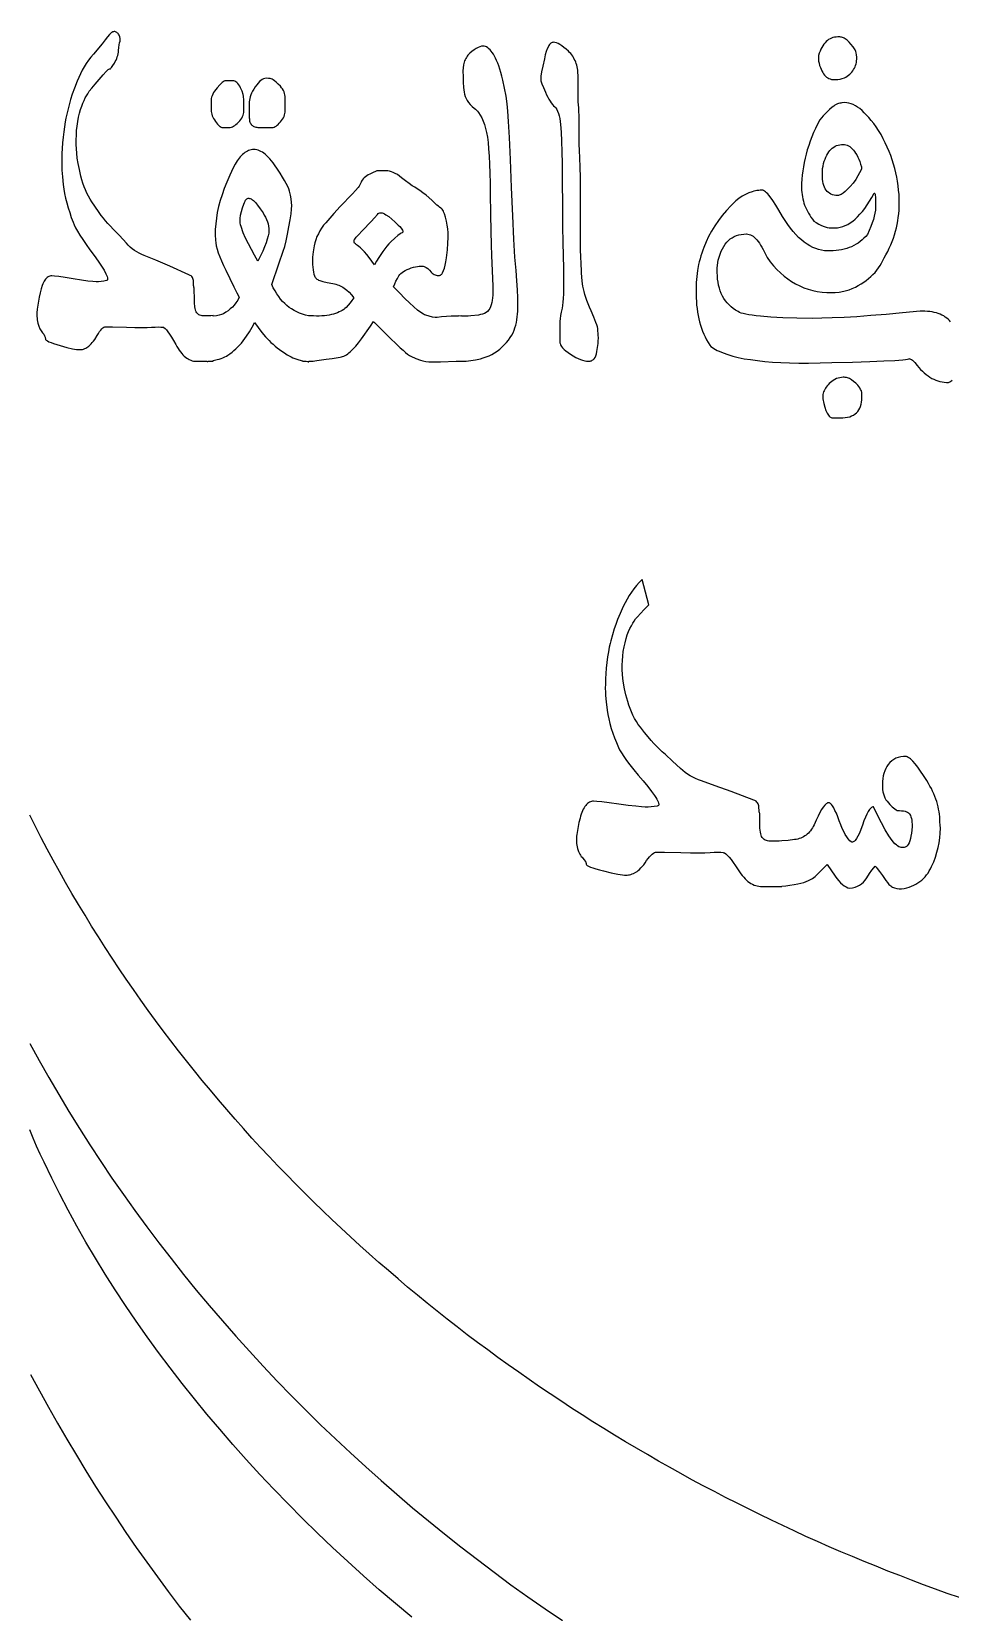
# Model space of a CAD drawing. Extents: x -350 to 350, y -610 to 610.
# Drawn here: x -207.4 to -121.8, y -112.2 to 35 of the extents above; entities that cross this region are included whole.
import ezdxf

# ---------------------------------------------------------------- set-up
doc = ezdxf.new("R2010")
doc.units = 0
doc.layers.add('LAYER_10', color=176, linetype='CONTINUOUS')
doc.layers.add('LAYER_2', color=18, linetype='CONTINUOUS')

msp = doc.modelspace()

# ---------------------------------------------------------------- linework, layer by layer
at = {"layer": 'LAYER_10'}
for points in [[(-120.93, -110.81), (-122.05, -110.42), (-123.16, -110.02), (-124.27, -109.61), (-125.38, -109.2), (-126.49, -108.77), (-127.59, -108.34), (-128.69, -107.9), (-129.79, -107.46), (-130.88, -107), (-131.97, -106.54), (-133.06, -106.07), (-134.14, -105.59), (-135.23, -105.11), (-136.31, -104.61), (-137.38, -104.11), (-138.45, -103.6), (-139.52, -103.08), (-140.59, -102.56), (-141.65, -102.03), (-142.71, -101.49), (-143.76, -100.94), (-144.81, -100.39), (-145.86, -99.83), (-146.9, -99.26), (-147.94, -98.68), (-148.97, -98.1), (-150, -97.5), (-151.03, -96.9), (-152.05, -96.3), (-153.07, -95.68), (-154.08, -95.06), (-155.08, -94.43), (-156.09, -93.8), (-157.09, -93.16), (-158.08, -92.5), (-159.07, -91.85), (-160.05, -91.18), (-161.03, -90.51), (-162, -89.83), (-162.97, -89.15), (-163.93, -88.45), (-164.89, -87.75), (-165.84, -87.04), (-166.79, -86.33), (-167.73, -85.61), (-168.66, -84.88), (-169.59, -84.14), (-170.52, -83.4), (-171.43, -82.65), (-172.35, -81.9), (-173.25, -81.13), (-174.15, -80.36), (-175.04, -79.59), (-175.93, -78.8), (-176.81, -78.01), (-177.69, -77.22), (-178.55, -76.41), (-179.41, -75.6), (-180.27, -74.79), (-181.12, -73.96), (-181.96, -73.13), (-182.79, -72.29), (-183.62, -71.45), (-184.44, -70.6), (-185.25, -69.74), (-186.06, -68.88), (-186.86, -68.01), (-187.65, -67.13), (-188.43, -66.25), (-189.21, -65.36), (-189.97, -64.46), (-190.74, -63.56), (-191.49, -62.65), (-192.23, -61.74), (-192.97, -60.82), (-193.7, -59.89), (-194.42, -58.96), (-195.14, -58.02), (-195.84, -57.07), (-196.54, -56.12), (-197.23, -55.16), (-197.91, -54.19), (-198.58, -53.22), (-199.24, -52.25), (-199.9, -51.26), (-200.54, -50.27), (-201.18, -49.28), (-201.81, -48.28), (-202.42, -47.27), (-203.03, -46.25), (-203.64, -45.23), (-204.23, -44.21), (-204.81, -43.18), (-205.38, -42.14), (-205.95, -41.1), (-206.5, -40.05), (-207.05, -38.99), (-207.58, -37.93)], [(-207.56, -59.2), (-206.68, -60.8), (-205.79, -62.39), (-204.86, -63.97), (-203.92, -65.54), (-202.95, -67.11), (-201.96, -68.66), (-200.95, -70.2), (-199.91, -71.74), (-198.85, -73.26), (-197.77, -74.77), (-196.67, -76.27), (-195.55, -77.76), (-194.4, -79.24), (-193.23, -80.71), (-192.05, -82.17), (-190.84, -83.61), (-189.61, -85.05), (-188.36, -86.46), (-187.1, -87.87), (-185.81, -89.27), (-184.5, -90.65), (-183.18, -92.01), (-181.83, -93.37), (-180.47, -94.71), (-179.08, -96.03), (-177.68, -97.34), (-176.26, -98.64), (-174.83, -99.92), (-173.37, -101.19), (-171.9, -102.44), (-170.42, -103.67), (-168.91, -104.89), (-167.39, -106.1), (-165.85, -107.28), (-164.3, -108.45), (-162.73, -109.61), (-161.14, -110.74), (-159.54, -111.86), (-157.92, -112.96)], [(-171.96, -112.65), (-173.49, -111.37), (-174.99, -110.08), (-176.47, -108.78), (-177.92, -107.46), (-179.35, -106.14), (-180.76, -104.8), (-182.14, -103.45), (-183.49, -102.09), (-184.82, -100.72), (-186.12, -99.34), (-187.4, -97.95), (-188.65, -96.55), (-189.87, -95.14), (-191.06, -93.73), (-192.23, -92.3), (-193.37, -90.87), (-194.48, -89.43), (-195.57, -87.99), (-196.62, -86.54), (-197.65, -85.08), (-198.64, -83.62), (-199.61, -82.15), (-200.55, -80.68), (-201.45, -79.2), (-202.33, -77.72), (-203.17, -76.23), (-203.99, -74.74), (-204.77, -73.25), (-205.52, -71.75), (-206.24, -70.26), (-206.59, -69.51), (-206.93, -68.76), (-207.26, -68.01), (-207.58, -67.26)], [(-207.49, -90.04), (-206.67, -91.57), (-205.83, -93.08), (-204.98, -94.58), (-204.11, -96.07), (-203.23, -97.55), (-202.34, -99.01), (-201.43, -100.46), (-200.5, -101.9), (-199.56, -103.33), (-198.61, -104.74), (-197.64, -106.14), (-196.66, -107.52), (-195.67, -108.89), (-194.66, -110.25), (-193.64, -111.6), (-192.6, -112.93)]]:
    msp.add_lwpolyline(points, dxfattribs=at)
at = {"layer": 'LAYER_2'}
for points in [[(-162.25, 12.78), (-162.35, 14.01), (-162.44, 15.71), (-162.55, 17.88), (-162.66, 20.51), (-162.77, 23.11), (-162.86, 25.16), (-162.94, 26.66), (-163, 27.61), (-163.03, 27.96), (-163.07, 28.31), (-163.18, 29.02), (-163.31, 29.75), (-163.48, 30.51), (-163.57, 30.88), (-163.67, 31.22), (-163.76, 31.54), (-163.86, 31.83), (-163.96, 32.1), (-164.06, 32.34), (-164.16, 32.56), (-164.26, 32.75), (-164.36, 32.92), (-164.47, 33.08), (-164.57, 33.21), (-164.67, 33.34), (-164.78, 33.44), (-164.88, 33.53), (-164.99, 33.6), (-165.09, 33.65), (-165.21, 33.68), (-165.33, 33.69), (-165.47, 33.67), (-165.62, 33.62), (-165.79, 33.55), (-165.96, 33.46), (-166.16, 33.33), (-166.36, 33.19), (-166.56, 33.02), (-166.65, 32.93), (-166.73, 32.83), (-166.8, 32.73), (-166.87, 32.63), (-166.93, 32.52), (-166.99, 32.41), (-167.04, 32.3), (-167.08, 32.18), (-167.15, 31.93), (-167.19, 31.66), (-167.2, 31.38), (-167.19, 30.82), (-167.17, 30.31), (-167.14, 29.83), (-167.09, 29.4), (-167.05, 29.19), (-166.99, 29), (-166.91, 28.8), (-166.8, 28.61), (-166.67, 28.43), (-166.52, 28.25), (-166.34, 28.07), (-166.14, 27.9), (-166.04, 27.81), (-165.94, 27.71), (-165.85, 27.61), (-165.76, 27.5), (-165.59, 27.26), (-165.43, 27), (-165.3, 26.7), (-165.18, 26.38), (-165.08, 26.02), (-164.99, 25.64), (-164.92, 25.21), (-164.86, 24.69), (-164.8, 24.1), (-164.75, 23.43), (-164.72, 22.68), (-164.69, 21.84), (-164.66, 20.93), (-164.65, 19.95), (-164.64, 18.04), (-164.61, 16.45), (-164.58, 15.16), (-164.54, 14.19), (-164.41, 11.32), (-164.41, 11.02), (-164.41, 10.74), (-164.42, 10.48), (-164.44, 10.23), (-164.47, 10), (-164.51, 9.79), (-164.56, 9.59), (-164.62, 9.41), (-164.7, 9.25), (-164.79, 9.11), (-164.91, 8.98), (-165.04, 8.88), (-165.19, 8.79), (-165.36, 8.72), (-165.55, 8.67), (-165.76, 8.63), (-166.47, 8.55), (-166.71, 8.54), (-166.88, 8.54), (-167.29, 8.54), (-167.29, 8.55), (-167.39, 8.54), (-167.62, 8.55), (-167.62, 8.54), (-167.96, 8.54), (-168.29, 8.52), (-168.73, 8.49), (-169.19, 8.46), (-169.59, 8.42), (-169.69, 8.41), (-169.8, 8.41), (-170.05, 8.45), (-170.34, 8.52), (-170.67, 8.62), (-170.77, 8.66), (-170.87, 8.72), (-171.13, 8.88), (-171.43, 9.1), (-171.78, 9.4), (-172.17, 9.76), (-172.62, 10.19), (-173.12, 10.69), (-173.67, 11.25), (-173.56, 11.53), (-173.44, 11.79), (-173.31, 12.04), (-173.17, 12.28), (-173.09, 12.4), (-172.99, 12.5), (-172.87, 12.6), (-172.73, 12.7), (-172.58, 12.79), (-172.41, 12.87), (-172.22, 12.95), (-172.01, 13.02), (-171.8, 13.08), (-171.61, 13.13), (-171.43, 13.17), (-171.27, 13.19), (-171.13, 13.2), (-171, 13.2), (-170.89, 13.19), (-170.8, 13.16), (-170.64, 13.07), (-170.47, 12.96), (-170.31, 12.82), (-170.15, 12.64), (-170.06, 12.55), (-169.98, 12.48), (-169.89, 12.42), (-169.79, 12.37), (-169.7, 12.34), (-169.6, 12.32), (-169.49, 12.32), (-169.38, 12.32), (-169.33, 12.34), (-169.28, 12.36), (-169.23, 12.4), (-169.18, 12.45), (-169.13, 12.51), (-169.09, 12.58), (-169, 12.77), (-168.92, 12.99), (-168.85, 13.27), (-168.79, 13.59), (-168.74, 13.96), (-168.65, 14.7), (-168.59, 15.33), (-168.57, 15.86), (-168.57, 16.08), (-168.58, 16.28), (-168.62, 16.65), (-168.67, 17.02), (-168.74, 17.39), (-168.82, 17.75), (-168.92, 18.07), (-168.97, 18.2), (-169.02, 18.32), (-169.07, 18.41), (-169.13, 18.49), (-169.19, 18.55), (-169.25, 18.59), (-169.37, 18.67), (-169.49, 18.76), (-169.62, 18.86), (-169.75, 18.99), (-169.9, 19.14), (-170.1, 19.33), (-170.64, 19.79), (-170.94, 20.03), (-171.22, 20.23), (-171.47, 20.4), (-171.69, 20.53), (-171.92, 20.68), (-172.21, 20.87), (-172.54, 21.12), (-172.92, 21.42), (-173.12, 21.57), (-173.31, 21.71), (-173.5, 21.82), (-173.69, 21.91), (-173.86, 21.98), (-174.04, 22.03), (-174.21, 22.06), (-174.37, 22.07), (-175.12, 22.07), (-175.21, 22.05), (-175.36, 22), (-175.58, 21.9), (-175.87, 21.76), (-176.03, 21.68), (-176.17, 21.59), (-176.29, 21.5), (-176.4, 21.41), (-176.5, 21.31), (-176.58, 21.21), (-176.64, 21.11), (-176.69, 21), (-176.74, 20.88), (-176.8, 20.76), (-176.88, 20.64), (-176.97, 20.51), (-177.2, 20.23), (-177.49, 19.92), (-178.64, 18.74), (-179.24, 18.09), (-179.99, 17.23), (-180.19, 16.99), (-180.37, 16.74), (-180.53, 16.48), (-180.67, 16.21), (-180.8, 15.94), (-180.9, 15.65), (-180.99, 15.37), (-181.05, 15.07), (-181.15, 14.51), (-181.21, 14.03), (-181.23, 13.64), (-181.23, 13.47), (-181.22, 13.33), (-181.16, 12.84), (-181.12, 12.63), (-181.08, 12.44), (-181.03, 12.28), (-180.99, 12.2), (-180.95, 12.14), (-180.91, 12.08), (-180.86, 12.02), (-180.8, 11.97), (-180.73, 11.93), (-180.66, 11.88), (-180.55, 11.84), (-180.25, 11.75), (-179.84, 11.66), (-179.32, 11.57), (-179.18, 11.54), (-179.04, 11.5), (-178.9, 11.46), (-178.77, 11.41), (-178.64, 11.35), (-178.51, 11.29), (-178.38, 11.22), (-178.26, 11.14), (-178.14, 11.05), (-178.02, 10.96), (-177.79, 10.75), (-177.58, 10.51), (-177.37, 10.24), (-177.54, 9.99), (-177.71, 9.76), (-177.89, 9.54), (-178.09, 9.34), (-178.19, 9.24), (-178.31, 9.15), (-178.44, 9.07), (-178.58, 8.99), (-178.73, 8.92), (-178.89, 8.85), (-179.07, 8.78), (-179.25, 8.73), (-179.45, 8.68), (-179.66, 8.63), (-179.88, 8.6), (-180.11, 8.57), (-180.34, 8.55), (-180.59, 8.54), (-180.85, 8.54), (-181.12, 8.55), (-181.58, 8.55), (-181.88, 8.63), (-182.16, 8.72), (-182.43, 8.82), (-182.69, 8.94), (-182.94, 9.06), (-183.17, 9.2), (-183.4, 9.35), (-183.61, 9.52), (-183.81, 9.7), (-184, 9.89), (-184.19, 10.11), (-184.37, 10.35), (-184.54, 10.6), (-184.71, 10.88), (-184.87, 11.17), (-185.02, 11.48), (-184.35, 13.4), (-183.94, 14.58), (-183.81, 15.03), (-183.68, 15.56), (-183.55, 16.16), (-183.42, 16.84), (-183.31, 17.5), (-183.22, 18.06), (-183.17, 18.5), (-183.16, 18.84), (-183.17, 19.13), (-183.21, 19.45), (-183.27, 19.8), (-183.37, 20.17), (-183.43, 20.38), (-183.53, 20.62), (-183.66, 20.89), (-183.82, 21.18), (-184.01, 21.49), (-184.22, 21.84), (-184.47, 22.21), (-184.75, 22.61), (-184.9, 22.81), (-185.05, 23), (-185.19, 23.17), (-185.33, 23.32), (-185.47, 23.46), (-185.61, 23.59), (-185.75, 23.7), (-185.89, 23.79), (-186.02, 23.87), (-186.16, 23.94), (-186.29, 23.99), (-186.42, 24.03), (-186.55, 24.05), (-186.68, 24.06), (-186.81, 24.05), (-186.93, 24.03), (-187.05, 23.99), (-187.17, 23.95), (-187.29, 23.89), (-187.41, 23.83), (-187.52, 23.76), (-187.63, 23.68), (-187.74, 23.59), (-187.85, 23.49), (-187.95, 23.38), (-188.05, 23.26), (-188.25, 23), (-188.43, 22.7), (-188.6, 22.36), (-188.93, 21.67), (-189.21, 21.02), (-189.45, 20.41), (-189.65, 19.84), (-189.83, 19.29), (-189.97, 18.75), (-190.09, 18.2), (-190.18, 17.66), (-190.24, 17.13), (-190.28, 16.61), (-190.29, 16.11), (-190.27, 15.62), (-190.24, 15.36), (-190.19, 15.08), (-190.11, 14.77), (-190, 14.43), (-189.87, 14.06), (-189.71, 13.67), (-189.52, 13.25), (-189.31, 12.8), (-188.54, 11.25), (-188.26, 10.7), (-188.05, 10.3), (-188.19, 10.03), (-188.35, 9.78), (-188.51, 9.56), (-188.69, 9.37), (-188.88, 9.2), (-189.08, 9.04), (-189.29, 8.89), (-189.52, 8.76), (-189.6, 8.72), (-189.7, 8.68), (-189.92, 8.62), (-190.18, 8.57), (-190.47, 8.54), (-190.47, 8.59), (-190.69, 8.56), (-190.92, 8.55), (-191.15, 8.55), (-191.39, 8.56), (-191.51, 8.57), (-191.61, 8.59), (-191.71, 8.62), (-191.8, 8.66), (-191.88, 8.71), (-191.95, 8.77), (-192.01, 8.84), (-192.05, 8.92), (-192.1, 9.01), (-192.13, 9.12), (-192.16, 9.25), (-192.19, 9.4), (-192.22, 9.77), (-192.23, 10.21), (-192.24, 10.95), (-192.25, 11.15), (-192.27, 11.23), (-192.29, 11.28), (-192.3, 11.38), (-192.31, 11.73), (-192.32, 11.85), (-192.34, 11.95), (-192.37, 12.04), (-192.41, 12.13), (-192.47, 12.21), (-192.54, 12.28), (-192.63, 12.33), (-192.73, 12.39), (-194.52, 13.18), (-195.81, 13.73), (-196.9, 14.17), (-197.14, 14.27), (-197.38, 14.39), (-197.6, 14.52), (-197.82, 14.65), (-198.02, 14.8), (-198.22, 14.96), (-198.4, 15.14), (-198.57, 15.32), (-199.22, 16.03), (-199.79, 16.63), (-200.05, 16.9), (-200.29, 17.16), (-200.51, 17.41), (-200.71, 17.65), (-200.92, 17.92), (-201.17, 18.27), (-201.78, 19.17), (-201.95, 19.44), (-202.11, 19.71), (-202.25, 20), (-202.38, 20.29), (-202.51, 20.59), (-202.61, 20.91), (-202.71, 21.23), (-202.8, 21.56), (-202.94, 22.19), (-203.05, 22.76), (-203.14, 23.26), (-203.19, 23.7), (-203.22, 24.11), (-203.24, 24.52), (-203.24, 24.94), (-203.23, 25.38), (-203.2, 25.81), (-203.16, 26.23), (-203.1, 26.65), (-203.02, 27.06), (-202.93, 27.44), (-202.84, 27.79), (-202.73, 28.1), (-202.63, 28.38), (-202.51, 28.62), (-202.4, 28.85), (-202.29, 29.06), (-202.17, 29.25), (-202.02, 29.47), (-201.79, 29.76), (-201.48, 30.13), (-201.11, 30.58), (-200.73, 31), (-200.45, 31.31), (-200.25, 31.49), (-200.19, 31.53), (-200.14, 31.55), (-200.11, 31.56), (-200.06, 31.58), (-200.01, 31.63), (-199.96, 31.69), (-199.83, 31.86), (-199.68, 32.1), (-199.6, 32.24), (-199.53, 32.38), (-199.47, 32.52), (-199.42, 32.67), (-199.37, 32.81), (-199.34, 32.96), (-199.31, 33.12), (-199.29, 33.27), (-199.26, 33.56), (-199.23, 33.8), (-199.2, 33.99), (-199.16, 34.14), (-199.15, 34.2), (-199.14, 34.26), (-199.15, 34.4), (-199.18, 34.55), (-199.25, 34.71), (-199.3, 34.78), (-199.34, 34.85), (-199.4, 34.9), (-199.45, 34.95), (-199.51, 34.98), (-199.57, 35.01), (-199.63, 35.03), (-199.69, 35.03), (-199.76, 35.02), (-199.83, 35), (-199.91, 34.96), (-199.98, 34.91), (-200.06, 34.84), (-200.15, 34.76), (-200.32, 34.55), (-200.53, 34.26), (-200.83, 33.9), (-201.64, 32.94), (-201.87, 32.66), (-202.09, 32.37), (-202.3, 32.06), (-202.5, 31.75), (-202.68, 31.43), (-202.85, 31.11), (-203.01, 30.77), (-203.15, 30.42), (-203.4, 29.77), (-203.61, 29.2), (-203.76, 28.72), (-203.88, 28.34), (-204.16, 27.22), (-204.22, 26.96), (-204.28, 26.62), (-204.41, 25.71), (-204.47, 25.19), (-204.52, 24.67), (-204.56, 24.16), (-204.58, 23.67), (-204.59, 23.2), (-204.59, 22.79), (-204.59, 22.44), (-204.57, 22.14), (-204.52, 21.52), (-204.45, 20.78), (-204.39, 20.37), (-204.32, 19.94), (-204.23, 19.51), (-204.12, 19.07), (-203.99, 18.62), (-203.85, 18.18), (-203.7, 17.73), (-203.54, 17.29), (-203.44, 17.05), (-203.3, 16.77), (-203.12, 16.44), (-202.89, 16.08), (-202.62, 15.67), (-202.32, 15.21), (-201.97, 14.72), (-201.58, 14.18), (-201.2, 13.66), (-200.89, 13.2), (-200.65, 12.8), (-200.47, 12.48), (-200.41, 12.34), (-200.36, 12.22), (-200.33, 12.11), (-200.32, 12.02), (-200.32, 11.95), (-200.34, 11.9), (-200.38, 11.86), (-200.43, 11.84), (-200.68, 11.79), (-200.92, 11.76), (-201.16, 11.74), (-201.39, 11.73), (-201.7, 11.75), (-202.15, 11.8), (-202.76, 11.89), (-203.52, 12.01), (-204.28, 12.13), (-204.86, 12.21), (-205.28, 12.27), (-205.53, 12.28), (-205.62, 12.28), (-205.7, 12.26), (-205.78, 12.23), (-205.86, 12.19), (-205.94, 12.13), (-206.01, 12.06), (-206.09, 11.98), (-206.16, 11.89), (-206.23, 11.79), (-206.3, 11.67), (-206.36, 11.54), (-206.42, 11.4), (-206.52, 11.08), (-206.61, 10.7), (-206.7, 10.31), (-206.76, 9.92), (-206.82, 9.55), (-206.87, 9.19), (-206.9, 8.84), (-206.9, 8.51), (-206.89, 8.35), (-206.87, 8.19), (-206.84, 8.03), (-206.81, 7.88), (-206.73, 7.6), (-206.63, 7.36), (-206.58, 7.25), (-206.52, 7.15), (-206.46, 7.07), (-206.39, 6.99), (-206.27, 6.84), (-206.19, 6.7), (-206.14, 6.57), (-206.13, 6.5), (-206.12, 6.44), (-206.12, 6.4), (-206.1, 6.37), (-206.04, 6.3), (-205.93, 6.23), (-205.78, 6.15), (-205.58, 6.07), (-205.35, 5.98), (-205.06, 5.89), (-204.74, 5.79), (-204.11, 5.62), (-203.6, 5.5), (-203.21, 5.43), (-203.07, 5.41), (-202.95, 5.41), (-202.85, 5.41), (-202.75, 5.42), (-202.65, 5.44), (-202.55, 5.47), (-202.45, 5.51), (-202.35, 5.55), (-202.16, 5.67), (-202.06, 5.74), (-201.96, 5.83), (-201.85, 5.94), (-201.75, 6.07), (-201.64, 6.21), (-201.52, 6.37), (-201.29, 6.74), (-201.17, 6.93), (-201.06, 7.1), (-200.95, 7.24), (-200.85, 7.35), (-200.76, 7.44), (-200.66, 7.5), (-200.58, 7.54), (-200.5, 7.55), (-199.85, 7.54), (-198.55, 7.5), (-197.79, 7.48), (-197.15, 7.48), (-196.63, 7.48), (-196.21, 7.5), (-195.88, 7.52), (-195.6, 7.53), (-195.36, 7.52), (-195.16, 7.5), (-195.12, 7.49), (-195.07, 7.47), (-194.96, 7.38), (-194.84, 7.25), (-194.7, 7.07), (-194.54, 6.85), (-194.36, 6.57), (-194.17, 6.25), (-193.97, 5.89), (-193.86, 5.7), (-193.75, 5.52), (-193.64, 5.36), (-193.53, 5.2), (-193.41, 5.06), (-193.3, 4.94), (-193.18, 4.82), (-193.06, 4.72), (-192.94, 4.63), (-192.82, 4.55), (-192.7, 4.48), (-192.57, 4.43), (-192.44, 4.38), (-192.32, 4.35), (-192.19, 4.33), (-192.05, 4.33), (-191.04, 4.33), (-191.04, 4.3), (-190.98, 4.32), (-190.92, 4.33), (-190.49, 4.33), (-190.49, 4.4), (-190.1, 4.49), (-189.92, 4.54), (-189.74, 4.59), (-189.57, 4.66), (-189.4, 4.73), (-189.25, 4.81), (-189.1, 4.9), (-188.91, 5.03), (-188.72, 5.17), (-188.54, 5.32), (-188.36, 5.48), (-188.18, 5.66), (-188.01, 5.84), (-187.84, 6.03), (-187.67, 6.24), (-187.36, 6.66), (-187.08, 7.08), (-186.83, 7.5), (-186.72, 7.72), (-186.61, 7.93), (-186.27, 7.46), (-185.93, 7.02), (-185.59, 6.62), (-185.26, 6.26), (-185.09, 6.09), (-184.9, 5.92), (-184.71, 5.75), (-184.51, 5.59), (-184.29, 5.42), (-184.07, 5.26), (-183.83, 5.1), (-183.58, 4.94), (-183.4, 4.83), (-183.22, 4.74), (-183.04, 4.66), (-182.86, 4.58), (-182.68, 4.52), (-182.5, 4.47), (-182.14, 4.38), (-182.14, 4.33), (-181.8, 4.33), (-181.68, 4.3), (-181.61, 4.29), (-181.55, 4.28), (-181.55, 4.34), (-181.17, 4.35), (-180.99, 4.37), (-180.81, 4.39), (-179.95, 4.51), (-179.4, 4.6), (-178.64, 4.72), (-178.52, 4.74), (-178.41, 4.78), (-178.3, 4.82), (-178.18, 4.88), (-178.06, 4.94), (-177.94, 5.02), (-177.82, 5.11), (-177.7, 5.21), (-177.45, 5.45), (-177.19, 5.73), (-176.92, 6.06), (-176.65, 6.43), (-175.82, 7.61), (-175.54, 8.03), (-175.52, 8.01), (-175.44, 7.95), (-175.16, 7.67), (-174.03, 6.54), (-173.34, 5.86), (-173.05, 5.59), (-172.78, 5.35), (-172.55, 5.15), (-172.35, 4.99), (-172.18, 4.88), (-172.05, 4.8), (-171.58, 4.6), (-171.14, 4.43), (-170.92, 4.37), (-170.67, 4.32), (-170.39, 4.29), (-170.09, 4.28), (-169.3, 4.28), (-167.83, 4.33), (-167.29, 4.33), (-167.29, 4.34), (-166.89, 4.35), (-166.47, 4.39), (-166.03, 4.46), (-165.57, 4.56), (-165.3, 4.64), (-165.03, 4.73), (-164.76, 4.84), (-164.51, 4.97), (-164.25, 5.12), (-164.01, 5.28), (-163.77, 5.47), (-163.54, 5.67), (-163.32, 5.88), (-163.13, 6.09), (-162.95, 6.31), (-162.79, 6.53), (-162.65, 6.75), (-162.53, 6.98), (-162.43, 7.22), (-162.35, 7.45), (-162.28, 7.69), (-162.22, 7.94), (-162.17, 8.2), (-162.13, 8.46), (-162.1, 8.73), (-162.08, 9.01), (-162.07, 9.3), (-162.07, 9.59), (-162.08, 10.24), (-162.12, 10.98), (-162.18, 11.83)], [(-159.61, 32.5), (-159.76, 31.81), (-159.87, 31.27), (-159.93, 30.88), (-159.95, 30.65), (-159.95, 30.57), (-159.93, 30.46), (-159.84, 30.18), (-159.7, 29.82), (-159.51, 29.38), (-159.4, 29.14), (-159.29, 28.93), (-159.18, 28.73), (-159.07, 28.55), (-158.96, 28.39), (-158.85, 28.25), (-158.75, 28.13), (-158.64, 28.03), (-158.54, 27.92), (-158.45, 27.78), (-158.37, 27.61), (-158.3, 27.42), (-158.23, 27.2), (-158.18, 26.95), (-158.13, 26.67), (-158.09, 26.37), (-158.04, 25.66), (-158, 24.83), (-157.97, 23.85), (-157.96, 22.75), (-157.96, 20.83), (-157.95, 20.19), (-157.93, 19.75), (-157.91, 19.11), (-157.91, 18.51), (-157.91, 17.81), (-157.91, 16.89), (-157.89, 15.4), (-157.83, 12.98), (-157.82, 12.29), (-157.81, 11.66), (-157.82, 11.1), (-157.83, 10.61), (-157.85, 10.18), (-157.88, 9.82), (-157.92, 9.52), (-157.96, 9.29), (-158.05, 8.91), (-158.11, 8.58), (-158.15, 8.29), (-158.16, 8.05), (-158.16, 7.09), (-158.16, 6.1), (-158.16, 6.04), (-158.15, 5.98), (-158.1, 5.85), (-158.02, 5.72), (-157.91, 5.59), (-157.77, 5.44), (-157.6, 5.29), (-157.4, 5.14), (-157.16, 4.98), (-156.92, 4.83), (-156.68, 4.69), (-156.46, 4.58), (-156.24, 4.49), (-156.04, 4.42), (-155.85, 4.37), (-155.67, 4.34), (-155.5, 4.33), (-155.35, 4.34), (-155.27, 4.36), (-155.21, 4.38), (-155.14, 4.42), (-155.08, 4.45), (-155.03, 4.5), (-154.98, 4.55), (-154.88, 4.68), (-154.81, 4.84), (-154.75, 5.02), (-154.71, 5.23), (-154.6, 5.99), (-154.58, 6.26), (-154.57, 6.46), (-154.58, 6.81), (-154.61, 7.25), (-154.63, 7.38), (-154.67, 7.54), (-154.73, 7.72), (-154.8, 7.93), (-155, 8.44), (-155.26, 9.04), (-155.41, 9.37), (-155.54, 9.68), (-155.65, 9.98), (-155.75, 10.27), (-155.84, 10.56), (-155.91, 10.83), (-155.97, 11.08), (-156.01, 11.33), (-156.08, 11.79), (-156.12, 12.18), (-156.15, 12.52), (-156.16, 12.79), (-156.17, 13.37), (-156.21, 14.13), (-156.23, 14.66), (-156.25, 15.39), (-156.25, 16.34), (-156.25, 17.48), (-156.24, 19.7), (-156.25, 21.36), (-156.27, 22.51), (-156.29, 23.19), (-156.33, 24.05), (-156.35, 24.46), (-156.36, 24.88), (-156.36, 26.32), (-156.36, 26.8), (-156.37, 27.22), (-156.39, 27.6), (-156.41, 27.92), (-156.45, 28.48), (-156.47, 28.98), (-156.47, 30.9), (-156.48, 31.26), (-156.5, 31.43), (-156.52, 31.59), (-156.55, 31.75), (-156.59, 31.91), (-156.64, 32.06), (-156.69, 32.2), (-156.75, 32.34), (-156.82, 32.48), (-156.89, 32.61), (-156.97, 32.74), (-157.06, 32.86), (-157.15, 32.98), (-157.25, 33.09), (-157.36, 33.2), (-157.58, 33.39), (-157.78, 33.56), (-157.98, 33.71), (-158.16, 33.83), (-158.33, 33.92), (-158.49, 33.99), (-158.63, 34.03), (-158.77, 34.04), (-158.83, 34.03), (-158.89, 34.02), (-158.95, 33.99), (-159.01, 33.94), (-159.07, 33.89), (-159.12, 33.82), (-159.18, 33.74), (-159.23, 33.65), (-159.34, 33.44), (-159.43, 33.17), (-159.53, 32.86)], [(-134.06, 32.82), (-134.06, 32.29), (-134, 32.08), (-133.95, 31.88), (-133.88, 31.7), (-133.82, 31.53), (-133.74, 31.37), (-133.66, 31.23), (-133.58, 31.1), (-133.49, 30.99), (-133.4, 30.89), (-133.3, 30.8), (-133.19, 30.73), (-133.08, 30.67), (-132.97, 30.62), (-132.85, 30.58), (-132.72, 30.56), (-132.59, 30.56), (-132.47, 30.56), (-132.26, 30.57), (-132.05, 30.6), (-131.84, 30.65), (-131.63, 30.73), (-131.5, 30.8), (-131.37, 30.88), (-131.25, 30.97), (-131.14, 31.06), (-131.03, 31.16), (-130.94, 31.26), (-130.85, 31.38), (-130.78, 31.49), (-130.71, 31.62), (-130.65, 31.74), (-130.6, 31.88), (-130.56, 32.02), (-130.53, 32.17), (-130.51, 32.32), (-130.5, 32.48), (-130.49, 32.65), (-130.51, 32.86), (-130.55, 33.04), (-130.59, 33.19), (-130.65, 33.32), (-130.84, 33.61), (-131.03, 33.85), (-131.21, 34.06), (-131.39, 34.23), (-131.56, 34.36), (-131.65, 34.41), (-131.74, 34.45), (-131.82, 34.48), (-131.9, 34.51), (-131.99, 34.52), (-132.07, 34.53), (-132.27, 34.53), (-132.42, 34.52), (-132.57, 34.5), (-132.71, 34.47), (-132.85, 34.42), (-132.98, 34.36), (-133.11, 34.29), (-133.23, 34.2), (-133.34, 34.1), (-133.45, 33.99), (-133.55, 33.86), (-133.65, 33.72), (-133.74, 33.56), (-133.83, 33.4), (-133.91, 33.22), (-133.99, 33.02)], [(-189.6, 26.1), (-188.97, 26.1), (-188.88, 26.11), (-188.78, 26.13), (-188.68, 26.17), (-188.57, 26.23), (-188.46, 26.3), (-188.35, 26.38), (-188.23, 26.48), (-188.11, 26.6), (-188, 26.72), (-187.9, 26.85), (-187.81, 26.98), (-187.74, 27.11), (-187.69, 27.24), (-187.65, 27.37), (-187.62, 27.5), (-187.62, 27.63), (-187.62, 28.65), (-187.62, 28.77), (-187.64, 28.9), (-187.66, 29.03), (-187.69, 29.17), (-187.79, 29.47), (-187.92, 29.79), (-188, 29.94), (-188.08, 30.08), (-188.17, 30.19), (-188.26, 30.29), (-188.35, 30.36), (-188.46, 30.41), (-188.56, 30.44), (-188.67, 30.45), (-189.34, 30.45), (-189.4, 30.44), (-189.46, 30.41), (-189.54, 30.36), (-189.63, 30.29), (-189.85, 30.09), (-190.1, 29.81), (-190.23, 29.65), (-190.35, 29.5), (-190.44, 29.35), (-190.52, 29.2), (-190.58, 29.06), (-190.62, 28.93), (-190.65, 28.79), (-190.66, 28.67), (-190.66, 27.7), (-190.65, 27.58), (-190.63, 27.46), (-190.6, 27.33), (-190.56, 27.2), (-190.5, 27.07), (-190.44, 26.94), (-190.36, 26.8), (-190.26, 26.66), (-190.17, 26.53), (-190.08, 26.42), (-189.99, 26.32), (-189.9, 26.24), (-189.82, 26.18), (-189.74, 26.14), (-189.67, 26.11)], [(-186.2, 26.1), (-184.97, 26.1), (-184.89, 26.11), (-184.8, 26.14), (-184.71, 26.18), (-184.62, 26.23), (-184.52, 26.31), (-184.42, 26.39), (-184.32, 26.5), (-184.21, 26.62), (-184.1, 26.75), (-184.01, 26.88), (-183.93, 27.01), (-183.87, 27.14), (-183.82, 27.27), (-183.79, 27.4), (-183.76, 27.53), (-183.76, 27.66), (-183.76, 28.82), (-183.76, 28.98), (-183.79, 29.13), (-183.82, 29.27), (-183.87, 29.42), (-183.93, 29.55), (-184.01, 29.69), (-184.1, 29.81), (-184.21, 29.94), (-184.42, 30.15), (-184.6, 30.33), (-184.75, 30.46), (-184.87, 30.55), (-184.99, 30.61), (-185.15, 30.65), (-185.33, 30.67), (-185.55, 30.68), (-185.67, 30.67), (-185.79, 30.63), (-185.91, 30.57), (-186.03, 30.48), (-186.16, 30.37), (-186.29, 30.23), (-186.42, 30.07), (-186.56, 29.88), (-186.69, 29.68), (-186.8, 29.49), (-186.89, 29.31), (-186.97, 29.13), (-187.03, 28.97), (-187.07, 28.8), (-187.1, 28.65), (-187.11, 28.5), (-187.11, 27.01), (-187.1, 26.9), (-187.09, 26.8), (-187.08, 26.7), (-187.05, 26.61), (-187.02, 26.53), (-186.98, 26.46), (-186.93, 26.39), (-186.88, 26.33), (-186.82, 26.28), (-186.75, 26.23), (-186.68, 26.19), (-186.6, 26.16), (-186.51, 26.14), (-186.41, 26.12), (-186.31, 26.11)], [(-133.58, 22.75), (-133.52, 22.96), (-133.45, 23.16), (-133.37, 23.35), (-133.29, 23.52), (-133.2, 23.68), (-133.1, 23.83), (-133, 23.96), (-132.89, 24.08), (-132.77, 24.18), (-132.64, 24.27), (-132.51, 24.35), (-132.38, 24.41), (-132.23, 24.46), (-132.08, 24.49), (-131.92, 24.51), (-131.76, 24.52), (-131.63, 24.51), (-131.5, 24.49), (-131.38, 24.45), (-131.26, 24.39), (-131.14, 24.32), (-131.03, 24.23), (-130.91, 24.12), (-130.81, 24), (-130.7, 23.86), (-130.6, 23.71), (-130.5, 23.54), (-130.4, 23.35), (-130.31, 23.14), (-130.22, 22.92), (-130.13, 22.69), (-130.04, 22.43), (-130.04, 22.22), (-130.57, 21.25), (-130.84, 20.91), (-131.1, 20.61), (-131.34, 20.35), (-131.56, 20.14), (-131.76, 19.98), (-131.86, 19.92), (-131.95, 19.87), (-132.03, 19.83), (-132.12, 19.8), (-132.19, 19.78), (-132.27, 19.78), (-132.44, 19.78), (-132.6, 19.81), (-132.76, 19.84), (-132.9, 19.9), (-133.02, 19.97), (-133.14, 20.05), (-133.25, 20.15), (-133.34, 20.27), (-133.43, 20.4), (-133.5, 20.55), (-133.56, 20.71), (-133.61, 20.89), (-133.65, 21.08), (-133.68, 21.29), (-133.7, 21.52), (-133.7, 21.76), (-133.7, 22.02), (-133.67, 22.27), (-133.63, 22.51)], [(-186.31, 13.65), (-186.62, 14.21), (-186.92, 14.75), (-187.19, 15.28), (-187.45, 15.8), (-187.67, 16.28), (-187.75, 16.49), (-187.82, 16.7), (-187.88, 16.88), (-187.92, 17.05), (-187.95, 17.21), (-187.96, 17.35), (-187.97, 17.48), (-187.96, 17.63), (-187.92, 17.93), (-187.85, 18.27), (-187.75, 18.63), (-187.63, 18.97), (-187.57, 19.11), (-187.51, 19.23), (-187.45, 19.32), (-187.39, 19.4), (-187.34, 19.45), (-187.28, 19.49), (-187.22, 19.51), (-187.16, 19.51), (-187.09, 19.5), (-187.02, 19.49), (-186.95, 19.45), (-186.87, 19.41), (-186.8, 19.36), (-186.71, 19.29), (-186.54, 19.11), (-186.33, 18.86), (-186.1, 18.54), (-185.83, 18.16), (-185.71, 17.95), (-185.6, 17.74), (-185.5, 17.53), (-185.42, 17.33), (-185.36, 17.12), (-185.32, 16.91), (-185.3, 16.7), (-185.29, 16.49), (-185.3, 16.27), (-185.35, 16), (-185.43, 15.7), (-185.54, 15.36), (-185.68, 14.99), (-185.86, 14.58), (-186.07, 14.14)], [(-175.43, 13.32), (-175.94, 13.99), (-176.17, 14.27), (-176.38, 14.51), (-176.57, 14.72), (-176.74, 14.89), (-176.89, 15.02), (-177.02, 15.11), (-177.13, 15.18), (-177.22, 15.26), (-177.29, 15.33), (-177.33, 15.41), (-177.35, 15.48), (-177.34, 15.56), (-177.32, 15.64), (-177.27, 15.71), (-177.14, 15.88), (-176.97, 16.07), (-176.55, 16.51), (-175.75, 17.36), (-175.44, 17.7), (-175.17, 18.01), (-175.1, 18.08), (-175.03, 18.12), (-174.94, 18.15), (-174.85, 18.16), (-174.74, 18.15), (-174.63, 18.11), (-174.51, 18.06), (-174.38, 17.98), (-174.11, 17.8), (-173.83, 17.57), (-173.53, 17.31), (-173.23, 17.02), (-173.08, 16.87), (-172.97, 16.74), (-172.88, 16.63), (-172.83, 16.53), (-172.79, 16.44), (-172.79, 16.38), (-172.8, 16.35), (-172.82, 16.33), (-172.87, 16.29), (-172.95, 16.26), (-173.04, 16.2), (-173.27, 16.03), (-173.55, 15.78), (-173.91, 15.46), (-174.1, 15.27), (-174.29, 15.05), (-174.48, 14.81), (-174.67, 14.56), (-174.86, 14.28), (-175.05, 13.98), (-175.24, 13.66)], [(-132.39, 2.74), (-132.69, 2.55), (-132.82, 2.46), (-132.94, 2.36), (-133.06, 2.25), (-133.16, 2.15), (-133.26, 2.04), (-133.34, 1.93), (-133.41, 1.82), (-133.48, 1.7), (-133.53, 1.59), (-133.58, 1.47), (-133.61, 1.35), (-133.64, 1.22), (-133.65, 1.1), (-133.66, 0.97), (-133.66, 0.82), (-133.56, 0.41), (-133.46, 0.05), (-133.36, -0.26), (-133.24, -0.51), (-133.19, -0.61), (-133.13, -0.7), (-133.07, -0.78), (-133.01, -0.84), (-132.94, -0.89), (-132.88, -0.92), (-132.81, -0.94), (-132.74, -0.95), (-132.04, -0.95), (-131.79, -0.94), (-131.56, -0.92), (-131.35, -0.88), (-131.15, -0.83), (-130.97, -0.76), (-130.8, -0.68), (-130.65, -0.58), (-130.52, -0.47), (-130.4, -0.34), (-130.3, -0.2), (-130.21, -0.04), (-130.14, 0.13), (-130.09, 0.32), (-130.05, 0.52), (-130.02, 0.74), (-130.01, 0.97), (-130.01, 1.25), (-130.03, 1.41), (-130.06, 1.57), (-130.13, 1.71), (-130.21, 1.86), (-130.4, 2.09), (-130.59, 2.29), (-130.78, 2.46), (-130.97, 2.6), (-131.16, 2.71), (-131.36, 2.79), (-131.46, 2.81), (-131.56, 2.83), (-131.66, 2.85), (-131.76, 2.85)], [(-149.86, -18.35), (-150.48, -15.98), (-150.76, -16.27), (-151.02, -16.56), (-151.26, -16.86), (-151.49, -17.17), (-151.7, -17.49), (-151.9, -17.82), (-152.08, -18.16), (-152.25, -18.51), (-152.54, -19.16), (-152.78, -19.73), (-152.96, -20.2), (-153.09, -20.59), (-153.42, -21.71), (-153.49, -21.97), (-153.56, -22.3), (-153.63, -22.72), (-153.71, -23.21), (-153.79, -23.74), (-153.84, -24.26), (-153.88, -24.76), (-153.91, -25.26), (-153.92, -25.73), (-153.93, -26.13), (-153.92, -26.49), (-153.9, -26.79), (-153.84, -27.4), (-153.76, -28.15), (-153.7, -28.56), (-153.61, -28.98), (-153.5, -29.42), (-153.37, -29.86), (-153.22, -30.31), (-153.06, -30.75), (-152.89, -31.19), (-152.7, -31.63), (-152.59, -31.87), (-152.42, -32.15), (-152.21, -32.48), (-151.94, -32.85), (-151.63, -33.26), (-151.27, -33.71), (-150.87, -34.21), (-150.41, -34.75), (-149.97, -35.27), (-149.61, -35.73), (-149.33, -36.12), (-149.21, -36.3), (-149.12, -36.45), (-149.05, -36.59), (-148.99, -36.71), (-148.96, -36.82), (-148.94, -36.9), (-148.95, -36.98), (-148.97, -37.03), (-149.02, -37.07), (-149.08, -37.09), (-149.37, -37.14), (-149.65, -37.17), (-149.93, -37.19), (-150.2, -37.19), (-150.55, -37.18), (-151.08, -37.12), (-151.79, -37.04), (-152.68, -36.92), (-153.56, -36.8), (-154.24, -36.71), (-154.73, -36.66), (-155.03, -36.64), (-155.12, -36.65), (-155.22, -36.67), (-155.31, -36.7), (-155.41, -36.74), (-155.5, -36.8), (-155.58, -36.86), (-155.67, -36.94), (-155.75, -37.03), (-155.84, -37.14), (-155.91, -37.26), (-155.99, -37.39), (-156.05, -37.53), (-156.12, -37.68), (-156.18, -37.85), (-156.23, -38.03), (-156.28, -38.23), (-156.38, -38.62), (-156.46, -39), (-156.53, -39.37), (-156.58, -39.73), (-156.6, -39.91), (-156.61, -40.08), (-156.62, -40.25), (-156.61, -40.42), (-156.6, -40.58), (-156.58, -40.74), (-156.55, -40.89), (-156.51, -41.04), (-156.42, -41.33), (-156.36, -41.45), (-156.3, -41.57), (-156.24, -41.68), (-156.17, -41.78), (-156.1, -41.86), (-156.02, -41.94), (-155.89, -42.09), (-155.79, -42.23), (-155.75, -42.3), (-155.73, -42.36), (-155.71, -42.43), (-155.71, -42.49), (-155.7, -42.52), (-155.68, -42.56), (-155.65, -42.59), (-155.61, -42.63), (-155.48, -42.7), (-155.31, -42.78), (-155.08, -42.86), (-154.8, -42.95), (-154.48, -43.04), (-154.1, -43.14), (-153.37, -43.31), (-152.77, -43.43), (-152.32, -43.5), (-152.15, -43.52), (-152.01, -43.53), (-151.89, -43.52), (-151.78, -43.51), (-151.66, -43.49), (-151.54, -43.46), (-151.43, -43.42), (-151.31, -43.38), (-151.09, -43.26), (-150.97, -43.19), (-150.85, -43.1), (-150.73, -42.99), (-150.61, -42.86), (-150.48, -42.72), (-150.35, -42.56), (-150.22, -42.38), (-150.08, -42.18), (-149.94, -41.99), (-149.81, -41.83), (-149.69, -41.69), (-149.57, -41.58), (-149.45, -41.49), (-149.35, -41.43), (-149.25, -41.39), (-149.15, -41.38), (-148.4, -41.39), (-146.89, -41.43), (-146, -41.44), (-145.26, -41.45), (-144.64, -41.44), (-144.16, -41.43), (-143.77, -41.4), (-143.44, -41.4), (-143.16, -41.4), (-142.94, -41.43), (-142.89, -41.44), (-142.83, -41.46), (-142.7, -41.55), (-142.56, -41.68), (-142.39, -41.86), (-142.21, -42.08), (-142, -42.35), (-141.78, -42.67), (-141.54, -43.04), (-141.42, -43.23), (-141.29, -43.4), (-141.16, -43.57), (-141.03, -43.72), (-140.9, -43.86), (-140.76, -43.99), (-140.63, -44.11), (-140.49, -44.21), (-140.35, -44.3), (-140.2, -44.38), (-140.06, -44.45), (-139.91, -44.5), (-139.77, -44.54), (-139.62, -44.57), (-139.47, -44.59), (-139.31, -44.6), (-137.49, -44.6), (-137.49, -44.55), (-137.1, -44.52), (-136.72, -44.47), (-136.34, -44.41), (-135.97, -44.34), (-135.69, -44.27), (-135.43, -44.2), (-135.2, -44.12), (-134.99, -44.03), (-134.8, -43.95), (-134.63, -43.85), (-134.49, -43.76), (-134.37, -43.65), (-133.87, -43.16), (-133.26, -42.53), (-132.51, -43.62), (-132.34, -43.85), (-132.17, -44.06), (-132, -44.24), (-131.83, -44.39), (-131.66, -44.52), (-131.49, -44.62), (-131.31, -44.7), (-131.14, -44.75), (-130.89, -44.71), (-130.65, -44.65), (-130.43, -44.57), (-130.23, -44.46), (-130.04, -44.33), (-129.86, -44.18), (-129.7, -43.99), (-129.55, -43.79), (-129.3, -43.39), (-129.08, -43.08), (-128.91, -42.85), (-128.78, -42.7), (-128.69, -42.79), (-128.59, -42.9), (-128.36, -43.18), (-128.08, -43.56), (-127.77, -44.03), (-127.64, -44.22), (-127.49, -44.39), (-127.33, -44.53), (-127.25, -44.58), (-127.16, -44.64), (-127.06, -44.68), (-126.97, -44.72), (-126.76, -44.78), (-126.55, -44.81), (-126.31, -44.81), (-126.07, -44.77), (-125.83, -44.71), (-125.61, -44.64), (-125.39, -44.56), (-125.18, -44.46), (-124.98, -44.36), (-124.8, -44.25), (-124.62, -44.12), (-124.44, -43.99), (-124.28, -43.84), (-124.13, -43.68), (-123.99, -43.51), (-123.85, -43.33), (-123.73, -43.14), (-123.62, -42.94), (-123.51, -42.72), (-123.32, -42.29), (-123.16, -41.84), (-123.02, -41.4), (-122.9, -40.96), (-122.81, -40.51), (-122.75, -40.06), (-122.71, -39.61), (-122.7, -39.16), (-122.71, -38.88), (-122.74, -38.55), (-122.74, -38.32), (-122.76, -38.09), (-122.78, -37.86), (-122.81, -37.63), (-122.86, -37.39), (-122.91, -37.16), (-122.97, -36.92), (-123.04, -36.68), (-123.12, -36.44), (-123.21, -36.2), (-123.31, -35.96), (-123.42, -35.72), (-123.54, -35.47), (-123.67, -35.23), (-123.81, -34.98), (-123.96, -34.73), (-124.26, -34.25), (-124.54, -33.83), (-124.8, -33.47), (-125.05, -33.16), (-125.28, -32.91), (-125.49, -32.71), (-125.59, -32.63), (-125.69, -32.56), (-125.78, -32.51), (-125.87, -32.47), (-126.14, -32.48), (-126.39, -32.51), (-126.63, -32.57), (-126.84, -32.65), (-127.05, -32.76), (-127.23, -32.88), (-127.4, -33.03), (-127.55, -33.21), (-127.68, -33.4), (-127.79, -33.6), (-127.89, -33.82), (-127.97, -34.05), (-128.03, -34.29), (-128.07, -34.54), (-128.09, -34.81), (-128.1, -35.09), (-128.1, -35.32), (-128.08, -35.55), (-128.05, -35.76), (-128, -35.96), (-127.94, -36.15), (-127.86, -36.33), (-127.77, -36.5), (-127.66, -36.65), (-127.42, -36.94), (-127.3, -37.06), (-127.18, -37.17), (-127.06, -37.27), (-126.95, -37.36), (-126.83, -37.44), (-126.71, -37.51), (-126.5, -37.52), (-126.31, -37.53), (-126.14, -37.55), (-125.99, -37.58), (-125.86, -37.62), (-125.75, -37.67), (-125.66, -37.73), (-125.59, -37.8), (-125.53, -37.88), (-125.48, -37.98), (-125.44, -38.1), (-125.4, -38.24), (-125.37, -38.4), (-125.35, -38.58), (-125.33, -38.79), (-125.33, -39.01), (-125.36, -39.33), (-125.39, -39.62), (-125.44, -39.89), (-125.49, -40.13), (-125.55, -40.34), (-125.62, -40.52), (-125.69, -40.68), (-125.78, -40.8), (-125.84, -40.85), (-125.91, -40.9), (-125.98, -40.93), (-126.06, -40.95), (-126.15, -40.95), (-126.24, -40.95), (-126.34, -40.94), (-126.45, -40.92), (-126.56, -40.88), (-126.68, -40.81), (-126.8, -40.72), (-126.93, -40.6), (-127.06, -40.46), (-127.2, -40.29), (-127.34, -40.1), (-127.49, -39.88), (-127.84, -39.3), (-128.2, -38.65), (-128.56, -37.94), (-128.92, -37.17), (-128.98, -37.18), (-129.05, -37.2), (-129.11, -37.23), (-129.17, -37.28), (-129.23, -37.34), (-129.3, -37.41), (-129.43, -37.6), (-129.56, -37.84), (-129.69, -38.13), (-129.83, -38.48), (-129.97, -38.88), (-130.11, -39.28), (-130.24, -39.62), (-130.38, -39.9), (-130.51, -40.13), (-130.57, -40.22), (-130.64, -40.29), (-130.7, -40.36), (-130.76, -40.4), (-130.83, -40.43), (-130.89, -40.45), (-130.95, -40.45), (-131.01, -40.44), (-131.15, -40.32), (-131.29, -40.16), (-131.43, -39.97), (-131.57, -39.74), (-131.71, -39.47), (-131.85, -39.17), (-131.99, -38.83), (-132.13, -38.46), (-132.26, -38.09), (-132.39, -37.77), (-132.52, -37.5), (-132.63, -37.27), (-132.75, -37.08), (-132.85, -36.95), (-132.9, -36.9), (-132.95, -36.86), (-133, -36.83), (-133.04, -36.81), (-133.22, -36.81), (-133.28, -36.85), (-133.35, -36.89), (-133.48, -37.02), (-133.62, -37.2), (-133.77, -37.43), (-133.93, -37.71), (-134.1, -38.03), (-134.28, -38.41), (-134.47, -38.84), (-134.54, -38.99), (-134.62, -39.13), (-134.71, -39.26), (-134.8, -39.39), (-134.9, -39.5), (-135, -39.61), (-135.11, -39.71), (-135.22, -39.8), (-135.33, -39.88), (-135.46, -39.95), (-135.58, -40.02), (-135.71, -40.08), (-135.85, -40.12), (-135.99, -40.17), (-136.14, -40.2), (-136.29, -40.22), (-136.9, -40.29), (-137.47, -40.34), (-137.47, -40.34), (-137.72, -40.36), (-137.99, -40.38), (-138.26, -40.38), (-138.54, -40.37), (-138.68, -40.36), (-138.8, -40.34), (-138.91, -40.3), (-139.02, -40.26), (-139.11, -40.21), (-139.19, -40.16), (-139.26, -40.09), (-139.31, -40.01), (-139.36, -39.92), (-139.4, -39.81), (-139.44, -39.67), (-139.47, -39.52), (-139.49, -39.35), (-139.51, -39.16), (-139.52, -38.72), (-139.53, -37.98), (-139.54, -37.78), (-139.55, -37.73), (-139.56, -37.7), (-139.58, -37.65), (-139.6, -37.55), (-139.61, -37.19), (-139.62, -37.08), (-139.64, -36.98), (-139.68, -36.88), (-139.73, -36.8), (-139.8, -36.72), (-139.88, -36.65), (-139.98, -36.59), (-140.09, -36.54), (-142.19, -35.75), (-143.69, -35.2), (-144.96, -34.76), (-145.24, -34.65), (-145.52, -34.54), (-145.78, -34.41), (-146.03, -34.27), (-146.27, -34.12), (-146.49, -33.96), (-146.71, -33.79), (-146.91, -33.61), (-147.66, -32.9), (-148.33, -32.3), (-148.64, -32.03), (-148.92, -31.77), (-149.17, -31.52), (-149.4, -31.28), (-149.65, -31), (-149.94, -30.66), (-150.27, -30.24), (-150.65, -29.75), (-150.85, -29.49), (-151.03, -29.21), (-151.2, -28.93), (-151.35, -28.64), (-151.49, -28.33), (-151.62, -28.02), (-151.73, -27.7), (-151.83, -27.37), (-152, -26.74), (-152.13, -26.17), (-152.23, -25.66), (-152.29, -25.23), (-152.33, -24.82), (-152.35, -24.41), (-152.35, -23.98), (-152.34, -23.55), (-152.3, -23.12), (-152.25, -22.69), (-152.18, -22.28), (-152.09, -21.88), (-151.99, -21.49), (-151.88, -21.14), (-151.76, -20.83), (-151.63, -20.55), (-151.5, -20.3), (-151.37, -20.07), (-151.24, -19.87), (-151.1, -19.67), (-150.92, -19.46), (-150.66, -19.16), (-150.3, -18.8)]]:
    msp.add_lwpolyline(points, close=True, dxfattribs=at)
msp.add_lwpolyline([(-121.75, 7.99), (-121.86, 8.12), (-121.98, 8.24), (-122.1, 8.35), (-122.24, 8.45), (-122.39, 8.55), (-122.55, 8.63), (-122.71, 8.71), (-122.89, 8.77), (-123.07, 8.83), (-123.27, 8.88), (-123.47, 8.92), (-123.68, 8.95), (-123.91, 8.97), (-124.14, 8.99), (-124.38, 8.99), (-124.58, 8.99), (-126.22, 8.83), (-127.75, 8.7), (-129.18, 8.58), (-130.48, 8.48), (-131.68, 8.41), (-132.77, 8.36), (-133.75, 8.33), (-134.61, 8.32), (-136.08, 8.35), (-137.37, 8.39), (-138.5, 8.45), (-139.45, 8.53), (-139.86, 8.57), (-140.23, 8.61), (-140.55, 8.66), (-140.84, 8.71), (-141.08, 8.77), (-141.28, 8.82), (-141.43, 8.88), (-141.54, 8.95), (-141.78, 9.09), (-142, 9.24), (-142.2, 9.4), (-142.39, 9.58), (-142.57, 9.77), (-142.73, 9.97), (-142.87, 10.18), (-143, 10.4), (-143.12, 10.63), (-143.21, 10.88), (-143.3, 11.14), (-143.37, 11.41), (-143.42, 11.69), (-143.46, 11.98), (-143.48, 12.28), (-143.49, 12.6), (-143.49, 13.02), (-143.41, 13.74), (-143.33, 14.04), (-143.23, 14.31), (-143.13, 14.57), (-143.01, 14.81), (-142.89, 15.03), (-142.75, 15.23), (-142.6, 15.41), (-142.45, 15.58), (-142.28, 15.72), (-142.1, 15.84), (-141.91, 15.95), (-141.7, 16.04), (-141.49, 16.1), (-141.27, 16.15), (-141.03, 16.18), (-140.79, 16.19), (-140.76, 16.19), (-140.64, 16.18), (-140.52, 16.15), (-140.4, 16.11), (-140.28, 16.05), (-140.16, 15.97), (-140.05, 15.88), (-139.93, 15.77), (-139.81, 15.64), (-139.69, 15.49), (-139.57, 15.33), (-139.45, 15.15), (-139.33, 14.95), (-139.21, 14.74), (-139.09, 14.5), (-138.84, 13.99), (-138.55, 13.59), (-138.25, 13.22), (-137.93, 12.88), (-137.61, 12.56), (-137.27, 12.27), (-136.93, 12), (-136.57, 11.76), (-136.2, 11.54), (-135.81, 11.35), (-135.42, 11.18), (-135.02, 11.04), (-134.6, 10.93), (-134.17, 10.84), (-133.73, 10.77), (-133.28, 10.74), (-132.82, 10.72), (-132.5, 10.74), (-132.13, 10.78), (-131.69, 10.86), (-131.2, 10.97), (-130.91, 11.1), (-130.62, 11.24), (-130.35, 11.38), (-130.09, 11.53), (-129.84, 11.69), (-129.61, 11.86), (-129.39, 12.03), (-129.18, 12.21), (-128.98, 12.4), (-128.79, 12.6), (-128.62, 12.81), (-128.46, 13.02), (-128.31, 13.24), (-128.18, 13.47), (-128.06, 13.71), (-127.95, 13.95), (-127.77, 14.25), (-127.61, 14.56), (-127.46, 14.87), (-127.33, 15.18), (-127.2, 15.49), (-127.08, 15.8), (-126.98, 16.12), (-126.88, 16.44), (-126.8, 16.76), (-126.73, 17.08), (-126.67, 17.41), (-126.62, 17.73), (-126.58, 18.06), (-126.55, 18.39), (-126.53, 18.72), (-126.53, 19.06), (-126.53, 19.47), (-126.55, 19.87), (-126.59, 20.28), (-126.63, 20.68), (-126.69, 21.09), (-126.77, 21.49), (-126.85, 21.89), (-126.95, 22.29), (-127.06, 22.69), (-127.19, 23.09), (-127.33, 23.48), (-127.48, 23.88), (-127.65, 24.27), (-127.83, 24.67), (-128.02, 25.06), (-128.22, 25.45), (-128.46, 25.81), (-128.69, 26.15), (-128.91, 26.46), (-129.14, 26.75), (-129.36, 27.02), (-129.57, 27.26), (-129.79, 27.48), (-130, 27.68), (-130.21, 27.86), (-130.42, 28.01), (-130.62, 28.13), (-130.83, 28.24), (-131.02, 28.32), (-131.22, 28.38), (-131.41, 28.41), (-131.6, 28.42), (-131.88, 28.39), (-131.98, 28.38), (-132.08, 28.36), (-132.18, 28.33), (-132.29, 28.29), (-132.4, 28.23), (-132.52, 28.17), (-132.64, 28.09), (-132.77, 27.99), (-133.03, 27.77), (-133.31, 27.51), (-133.62, 27.19), (-133.93, 26.82), (-134.14, 26.42), (-134.33, 26.02), (-134.51, 25.62), (-134.68, 25.22), (-134.83, 24.82), (-134.97, 24.42), (-135.1, 24.03), (-135.21, 23.63), (-135.31, 23.24), (-135.39, 22.84), (-135.47, 22.45), (-135.53, 22.06), (-135.57, 21.67), (-135.61, 21.29), (-135.63, 20.9), (-135.63, 20.51), (-135.63, 20.47), (-135.63, 20.26), (-135.61, 20.06), (-135.59, 19.85), (-135.56, 19.65), (-135.52, 19.45), (-135.47, 19.25), (-135.41, 19.06), (-135.35, 18.87), (-135.27, 18.67), (-135.19, 18.48), (-135.09, 18.3), (-134.99, 18.11), (-134.88, 17.93), (-134.76, 17.75), (-134.63, 17.57), (-134.49, 17.39), (-134.26, 17.24), (-134.04, 17.11), (-133.83, 17), (-133.63, 16.91), (-133.43, 16.85), (-133.25, 16.8), (-133.07, 16.77), (-132.9, 16.76), (-132.51, 16.76), (-132.28, 16.77), (-132.04, 16.81), (-131.8, 16.87), (-131.57, 16.96), (-131.33, 17.07), (-131.1, 17.21), (-130.87, 17.37), (-130.64, 17.56), (-130.42, 17.78), (-130.19, 18.02), (-129.96, 18.28), (-129.74, 18.57), (-129.52, 18.89), (-129.3, 19.23), (-129.08, 19.59), (-128.86, 19.98), (-128.83, 19.97), (-128.81, 19.94), (-128.79, 19.89), (-128.78, 19.81), (-128.76, 19.6), (-128.75, 19.31), (-128.75, 18.63), (-128.76, 18.39), (-128.8, 18.12), (-128.86, 17.84), (-128.94, 17.54), (-129.04, 17.22), (-129.17, 16.88), (-129.33, 16.52), (-129.5, 16.15), (-129.66, 15.96), (-129.82, 15.79), (-129.99, 15.63), (-130.17, 15.48), (-130.35, 15.34), (-130.55, 15.22), (-130.75, 15.1), (-130.97, 15), (-131.19, 14.91), (-131.42, 14.84), (-131.66, 14.77), (-131.9, 14.72), (-132.16, 14.68), (-132.42, 14.65), (-132.7, 14.63), (-132.98, 14.62), (-133.22, 14.62), (-133.5, 14.63), (-133.78, 14.67), (-134.05, 14.73), (-134.32, 14.82), (-134.59, 14.93), (-134.86, 15.07), (-135.12, 15.23), (-135.38, 15.42), (-135.65, 15.63), (-135.91, 15.87), (-136.16, 16.13), (-136.42, 16.42), (-136.67, 16.73), (-136.92, 17.07), (-137.17, 17.43), (-137.42, 17.81), (-137.75, 18.39), (-138.04, 18.88), (-138.32, 19.3), (-138.57, 19.65), (-138.68, 19.79), (-138.79, 19.92), (-138.9, 20.02), (-138.99, 20.11), (-139.08, 20.17), (-139.17, 20.22), (-139.25, 20.25), (-139.32, 20.26), (-139.48, 20.26), (-139.63, 20.24), (-139.79, 20.22), (-139.94, 20.2), (-140.1, 20.16), (-140.25, 20.12), (-140.56, 20.01), (-140.87, 19.87), (-141.17, 19.7), (-141.47, 19.5), (-141.77, 19.27), (-142.22, 18.82), (-142.64, 18.36), (-143.03, 17.9), (-143.39, 17.43), (-143.72, 16.94), (-144.02, 16.45), (-144.3, 15.95), (-144.54, 15.45), (-144.76, 14.93), (-144.85, 14.67), (-144.94, 14.41), (-145.03, 14.14), (-145.1, 13.87), (-145.17, 13.6), (-145.23, 13.33), (-145.33, 12.78), (-145.4, 12.22), (-145.45, 11.65), (-145.46, 11.08), (-145.46, 10.58), (-145.46, 10.23), (-145.44, 9.89), (-145.42, 9.56), (-145.38, 9.23), (-145.34, 8.91), (-145.28, 8.6), (-145.22, 8.29), (-145.15, 7.99), (-145.06, 7.7), (-144.97, 7.41), (-144.86, 7.13), (-144.75, 6.86), (-144.63, 6.59), (-144.49, 6.33), (-144.35, 6.07), (-144.2, 5.82), (-144.08, 5.72), (-143.95, 5.62), (-143.81, 5.53), (-143.65, 5.43), (-143.49, 5.34), (-143.32, 5.26), (-142.94, 5.1), (-142.52, 4.95), (-142.05, 4.81), (-141.54, 4.68), (-140.99, 4.57), (-140.39, 4.48), (-139.75, 4.39), (-139.07, 4.32), (-138.34, 4.26), (-137.57, 4.22), (-136.76, 4.18), (-135.9, 4.16), (-135, 4.16), (-132.8, 4.21), (-130.89, 4.26), (-129.28, 4.31), (-127.96, 4.36), (-126.94, 4.41), (-126.2, 4.47), (-125.95, 4.5), (-125.76, 4.52), (-125.65, 4.55), (-125.62, 4.57), (-125.62, 4.58), (-125.55, 4.57), (-125.47, 4.54), (-125.39, 4.49), (-125.3, 4.42), (-125.2, 4.33), (-125.09, 4.22), (-124.86, 3.95), (-124.7, 3.75), (-124.54, 3.57), (-124.37, 3.4), (-124.2, 3.25), (-124.03, 3.1), (-123.85, 2.97), (-123.68, 2.85), (-123.49, 2.74), (-123.31, 2.65), (-123.12, 2.57), (-122.93, 2.5), (-122.74, 2.44), (-122.54, 2.4), (-122.34, 2.37), (-122.13, 2.35), (-121.93, 2.34), (-121.76, 2.45), (-121.61, 2.56)], dxfattribs=at)

doc.saveas('drawing.dxf')
